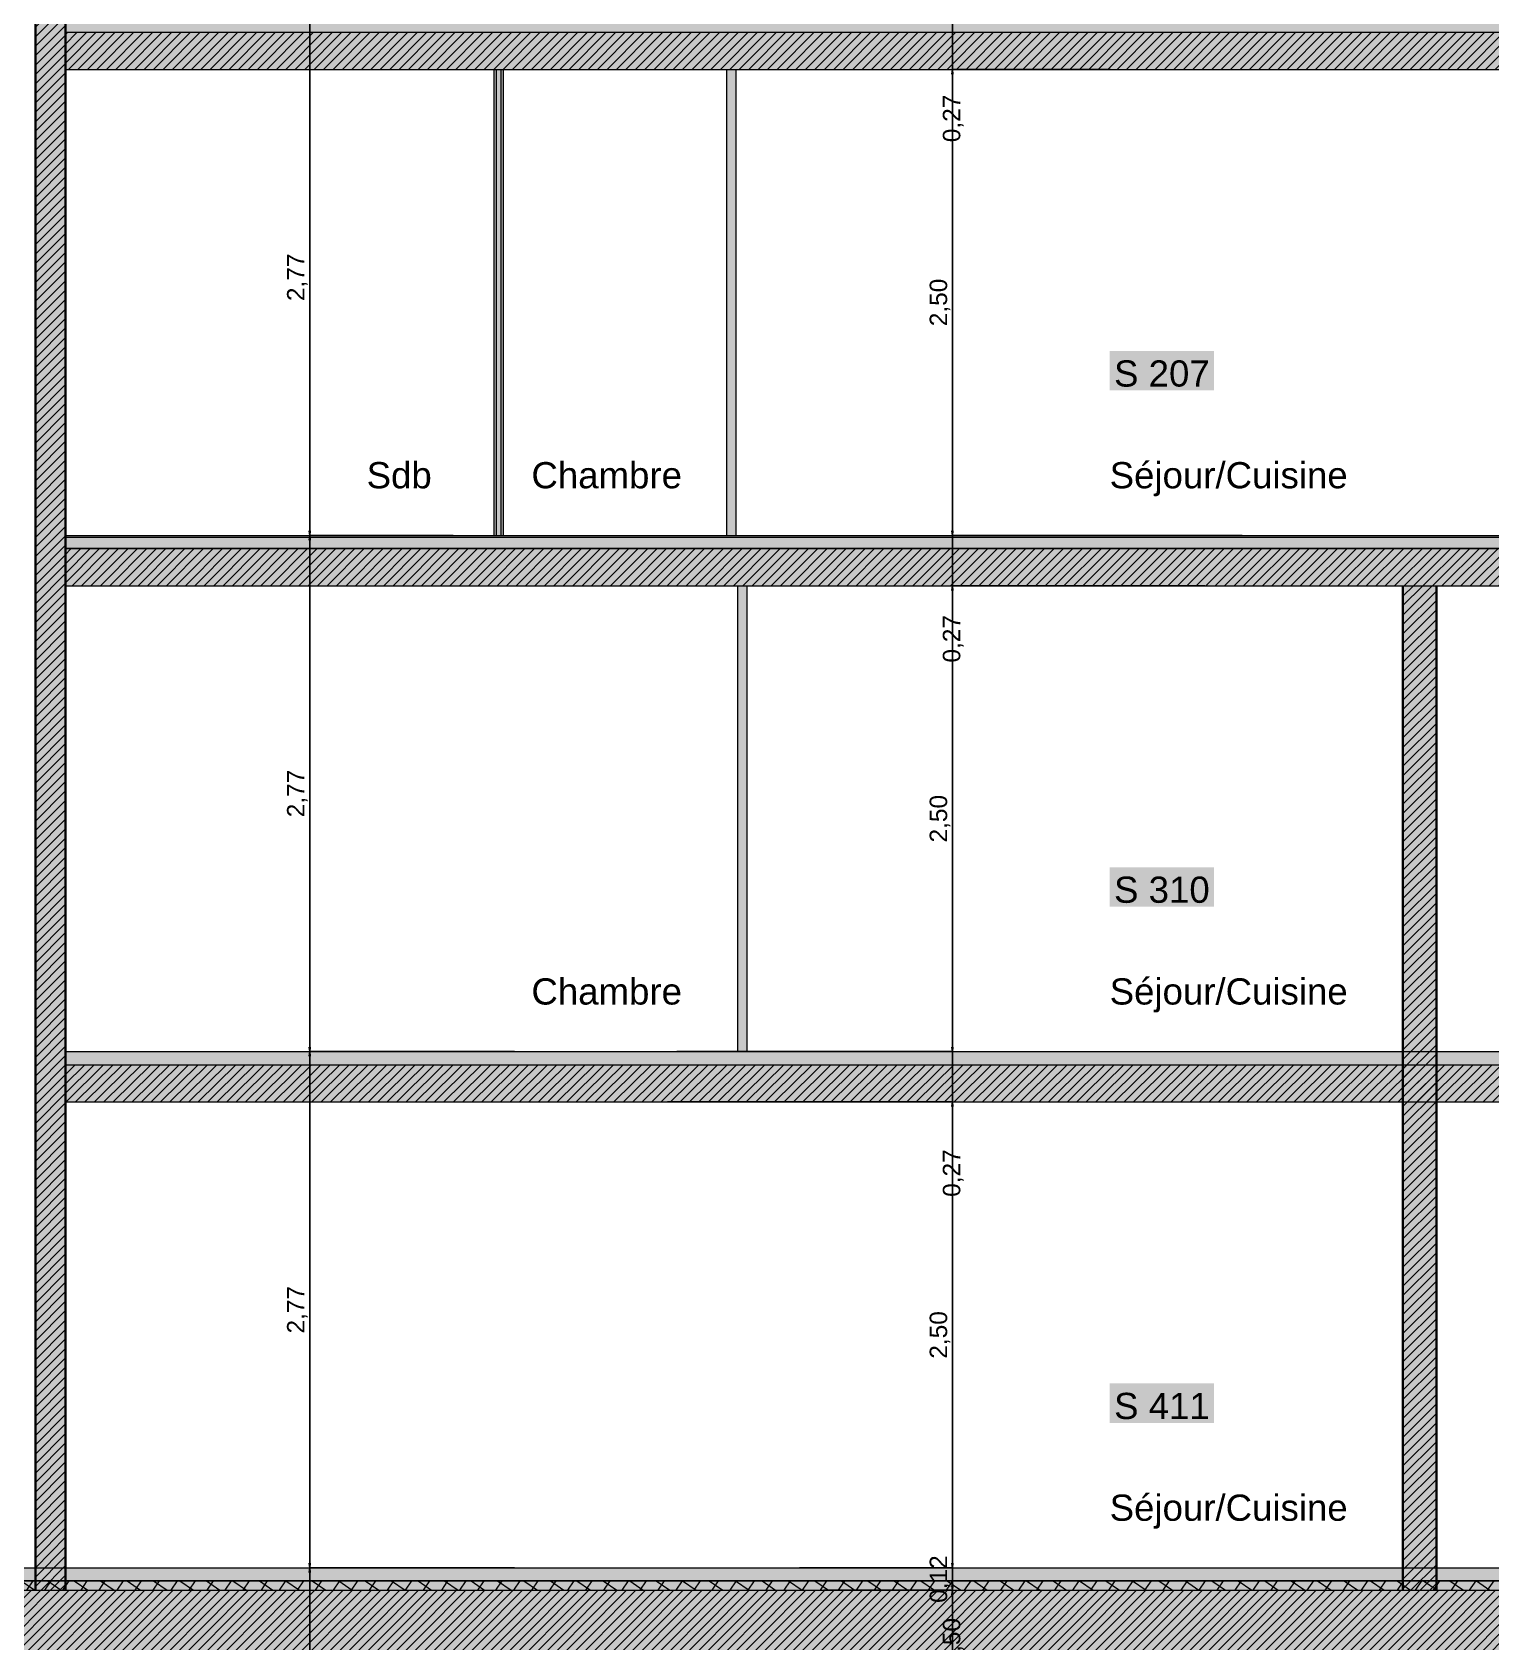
# Model space of a CAD drawing. Header units: metres. Extents: x 1838950 to 1842843, y 5171318 to 5174224.
# Drawn here: x 1841002.43 to 1841010.26, y 5171429.04 to 5171437.67 of the extents above; entities that cross this region are included whole.
import ezdxf

# ---------------------------------------------------------------- set-up
doc = ezdxf.new("R2010")
doc.units = ezdxf.units.M
doc.header["$LTSCALE"] = 0.0254
doc.header["$PDMODE"] = 1
doc.header["$PDSIZE"] = -2
doc.linetypes.add('VW-01', pattern=[0.41656, 0.20828, -0.20828])
doc.layers.get('0').update_dxf_attribs({"lineweight": 18})
doc.layers.get('DEFPOINTS').update_dxf_attribs({"lineweight": 18})
for name, color, linetype, lineweight in [('B GÈnÈral_Hatch', 7, 'Continuous', 5), ('B Général', 7, 'Continuous', 5), ('C ANNOTATIONS-cotation', 7, 'Continuous', 5), ('C ANNOTATIONS-texte', 7, 'Continuous', 5), ('F REMPLISSAGE-vert clair', 7, 'Continuous', 13), ('F REMPLISSAGE-vert clair_Hatch', 7, 'Continuous', 5), ('F REMPLISSAGE-vert foncÈ_Hatch', 7, 'Continuous', 5), ('F REMPLISSAGE-vert foncé', 7, 'Continuous', 13)]:
    doc.layers.add(name, color=color, linetype=linetype, lineweight=lineweight)
doc.styles.add('Arial', font='arial.ttf')
doc.dimstyles.new('100é', dxfattribs={"dimtxt": 302.065972, "dimasz": 0.000124023, "dimexe": 0, "dimexo": 2.5e-06, "dimgap": 1e-07, "dimtad": 1, "dimzin": 3, "dimtxsty": 'Arial', "dimblk": 'VW_FILLEDARROW-2', "dimblk1": 'VW_FILLEDARROW-2', "dimblk2": 'VW_FILLEDARROW-2', "dimcen": 0, "dimdle": 1e-06, "dimazin": 0, "dimtfac": 1, "dimtix": 1, "dimtmove": 0, "dimatfit": 0, "dimldrblk": 'VW_FILLEDARROW-2', "dimfxl": 1, "dimfrac": 2, "dimtolj": 1, "dimtzin": 3, "dimarcsym": 0})
pattern_1 = [(45, (0, 0), (0.02425347222222, -0.02645833333333), [])]

# ---------------------------------------------------------------- blocks, each defined once
blk = doc.blocks.new('Groupe-251-1-5')
at = {"layer": 'B GÈnÈral_Hatch', "linetype": 'Continuous', "lineweight": 0, "true_color": 0xffffff}
blk.add_hatch(color=7, dxfattribs=at).paths.add_polyline_path([(108.2478, -57.1037), (98.288, -57.1037), (98.288, -57.0437), (108.2478, -57.0437), (108.2478, -57.1037)])
at = {"layer": 'B GÈnÈral_Hatch', "linetype": 'Continuous', "lineweight": 5}
h = blk.add_hatch(dxfattribs=at)
h.set_pattern_fill('VEGETAL2', style=0, pattern_type=2)
h.set_pattern_definition([(45, (0.00766, 0.00643), (0.07071068, -0.07071068), [0.00525, -0.09975]), (75.38514, (0.01784, -0.02455), (0.07128353, -0.010204975), [0.003653325, -0.053881933]), (24.6528, (0.070466, -0.016268), (0.040196298, -0.01699407), [0.003428667, -0.059440734]), (45, (-0.02149, -0.04217), (0.127, -0.127), [0.00179605, -0.17780907]), (45, (0.0076, -0.07226), (0.127, -0.127), [0.00179605, -0.17780907]), (45, (0.05115, -0.0494), (0.127, -0.127), [0.00179605, -0.17780907]), (-8.57428, (0.0134, 0.09535), (-0.0267776, -0.17759775), [0.0048976, -0.17470753]), (7.2444, (0.09173, -0.0016), (0.02264854, -0.1781714), [0.00771908, -0.17188605]), (-123.5383, (0.00726, 0.04583), (-0.14970388, 0.09923079), [0.00550539, -0.06081185]), (29.27306, (-0.05624, -0.04086), (0.08782194, -0.15666942), [0.00652085, -0.17308427]), (46.5082, (-0.01237, 0.03353), (0.13029866, -0.12361334), [0.01836432, -0.1612408]), (31.33011, (0.02879, -0.10745), (0.09338894, -0.15341612), [0.00912013, -0.170485]), (40, (0, 0), (0.11544795, -0.1375855), [0.01, -0.16960512]), (-70.54, (-0.03214, -0.09335), (-0.16934505, -0.05983523), [0.00829146, -0.1733458]), (42.46616, (0.03123, -0.01714), (0.06751546, -0.07376763), [0.00461937, -0.087768035]), (45, (0.0548, -0.04071), (0.07071068, -0.07071068), [0.005, -0.095]), (49.38992, (0.10194, -0.08785), (0.07591568, -0.065090774), [0.0001, -0.17753174])])
h.paths.add_polyline_path([(108.2478, -57.1037), (98.288, -57.1037), (98.288, -57.0437), (108.2478, -57.0437)])
at = {"layer": 'B Général', "color": 7, "linetype": 'Continuous', "lineweight": 9}
for p, q in [((98.288, -57.0337), (108.2478, -57.0337)), ((108.2478, -57.1037), (98.288, -57.1037))]:
    blk.add_line(p, q, dxfattribs=at)
at = {"layer": 'B Général', "color": 7, "linetype": 'Continuous', "lineweight": 9, "flags": 128}
blk.add_lwpolyline([(98.288, -57.0437), (108.2478, -57.0437), (108.2478, -57.1037)], dxfattribs=at)
blk = doc.blocks.new('VW_FILLEDARROW-2')
at = {"linetype": 'Continuous', "lineweight": 0, "transparency": 16777216}
blk.add_hatch(color=0, dxfattribs=at).paths.add_polyline_path([(-1, 0.12), (0, 0), (-1, -0.12)])
at = {"color": 0, "lineweight": 20, "transparency": 16777216, "flags": 128}
blk.add_lwpolyline([(-1, 0.12), (0, 0), (-1, -0.12)], close=True, dxfattribs=at)
blk = doc.blocks.new('*D1669')
at = {"layer": 'C ANNOTATIONS-cotation', "color": 0, "linetype": 'Continuous', "lineweight": -2, "transparency": 16777216}
for p, q in [((1841004.7421, 5171437.742), (1841003.9209, 5171437.742)), ((1841003.9209, 5171437.7171), (1841003.9209, 5171434.9968)), ((1841004.6909, 5171434.972), (1841003.9209, 5171434.972))]:
    blk.add_line(p, q, dxfattribs=at)
at = {"layer": 'DEFPOINTS', "color": 0, "linetype": 'Continuous', "transparency": 16777216}
for p in [(1841004.7421, 5171437.742), (1841003.9209, 5171434.972), (1841004.6909, 5171434.972)]:
    blk.add_point(p, dxfattribs=at)
at = {"layer": 'C ANNOTATIONS-cotation', "color": 0, "linetype": 'Continuous', "lineweight": -2, "transparency": 16777216, "xscale": 0.0248046875, "yscale": 0.0248046875, "zscale": 0.0248046875}
for p, rotation in [((1841003.9209, 5171437.742), 90), ((1841003.9209, 5171434.972), 270)]:
    blk.add_blockref('VW_FILLEDARROW-2', p, dxfattribs=dict(at, rotation=rotation))
at = {"layer": 'C ANNOTATIONS-cotation', "color": 0, "linetype": 'Continuous', "lineweight": 5, "transparency": 16777216, "insert": (1841003.8545, 5171436.357), "char_height": 0.09378, "attachment_point": 5, "rotation": 90, "style": 'Arial'}
blk.add_mtext('\\A1;2,77', dxfattribs=at)
blk = doc.blocks.new('*D1670')
at = {"layer": 'C ANNOTATIONS-cotation', "color": 0, "linetype": 'Continuous', "lineweight": -2, "transparency": 16777216}
for p, q in [((1841004.6909, 5171434.972), (1841003.9209, 5171434.972)), ((1841003.9209, 5171434.9471), (1841003.9209, 5171432.2268)), ((1841005.0209, 5171432.202), (1841003.9209, 5171432.202))]:
    blk.add_line(p, q, dxfattribs=at)
at = {"layer": 'DEFPOINTS', "color": 0, "linetype": 'Continuous', "transparency": 16777216}
for p in [(1841004.6909, 5171434.972), (1841003.9209, 5171432.202), (1841005.0209, 5171432.202)]:
    blk.add_point(p, dxfattribs=at)
at = {"layer": 'C ANNOTATIONS-cotation', "color": 0, "linetype": 'Continuous', "lineweight": -2, "transparency": 16777216, "xscale": 0.0248046875, "yscale": 0.0248046875, "zscale": 0.0248046875}
for p, rotation in [((1841003.9209, 5171434.972), 90), ((1841003.9209, 5171432.202), 270)]:
    blk.add_blockref('VW_FILLEDARROW-2', p, dxfattribs=dict(at, rotation=rotation))
at = {"layer": 'C ANNOTATIONS-cotation', "color": 0, "linetype": 'Continuous', "lineweight": 5, "transparency": 16777216, "insert": (1841003.8545, 5171433.587), "char_height": 0.09378, "attachment_point": 5, "rotation": 90, "style": 'Arial'}
blk.add_mtext('\\A1;2,77', dxfattribs=at)
blk = doc.blocks.new('*D1671')
at = {"layer": 'C ANNOTATIONS-cotation', "color": 0, "linetype": 'Continuous', "lineweight": -2, "transparency": 16777216}
for p, q in [((1841005.0209, 5171432.202), (1841003.9209, 5171432.202)), ((1841003.9209, 5171432.1771), (1841003.9209, 5171429.4568)), ((1841005.0209, 5171429.432), (1841003.9209, 5171429.432))]:
    blk.add_line(p, q, dxfattribs=at)
at = {"layer": 'DEFPOINTS', "color": 0, "linetype": 'Continuous', "transparency": 16777216}
for p in [(1841005.0209, 5171432.202), (1841003.9209, 5171429.432), (1841005.0209, 5171429.432)]:
    blk.add_point(p, dxfattribs=at)
at = {"layer": 'C ANNOTATIONS-cotation', "color": 0, "linetype": 'Continuous', "lineweight": -2, "transparency": 16777216, "xscale": 0.0248046875, "yscale": 0.0248046875, "zscale": 0.0248046875}
for p, rotation in [((1841003.9209, 5171432.202), 90), ((1841003.9209, 5171429.432), 270)]:
    blk.add_blockref('VW_FILLEDARROW-2', p, dxfattribs=dict(at, rotation=rotation))
at = {"layer": 'C ANNOTATIONS-cotation', "color": 0, "linetype": 'Continuous', "lineweight": 5, "transparency": 16777216, "insert": (1841003.8545, 5171430.817), "char_height": 0.09378, "attachment_point": 5, "rotation": 90, "style": 'Arial'}
blk.add_mtext('\\A1;2,77', dxfattribs=at)
blk = doc.blocks.new('*D1672')
at = {"layer": 'C ANNOTATIONS-cotation', "color": 0, "linetype": 'Continuous', "lineweight": -2, "transparency": 16777216}
for p, q in [((1841005.0209, 5171429.432), (1841003.9209, 5171429.432)), ((1841003.9209, 5171429.4071), (1841003.9209, 5171426.1568)), ((1841004.5557, 5171426.132), (1841003.9209, 5171426.132))]:
    blk.add_line(p, q, dxfattribs=at)
at = {"layer": 'DEFPOINTS', "color": 0, "linetype": 'Continuous', "transparency": 16777216}
for p in [(1841005.0209, 5171429.432), (1841003.9209, 5171426.132), (1841004.5557, 5171426.132)]:
    blk.add_point(p, dxfattribs=at)
at = {"layer": 'C ANNOTATIONS-cotation', "color": 0, "linetype": 'Continuous', "lineweight": -2, "transparency": 16777216, "xscale": 0.0248046875, "yscale": 0.0248046875, "zscale": 0.0248046875}
for p, rotation in [((1841003.9209, 5171429.432), 90), ((1841003.9209, 5171426.132), 270)]:
    blk.add_blockref('VW_FILLEDARROW-2', p, dxfattribs=dict(at, rotation=rotation))
at = {"layer": 'C ANNOTATIONS-cotation', "color": 0, "linetype": 'Continuous', "lineweight": 5, "transparency": 16777216, "insert": (1841003.8545, 5171427.782), "char_height": 0.09378, "attachment_point": 5, "rotation": 90, "style": 'Arial'}
blk.add_mtext('\\A1;3,30', dxfattribs=at)
blk = doc.blocks.new('*D1690')
at = {"layer": 'C ANNOTATIONS-cotation', "color": 0, "linetype": 'Continuous', "lineweight": -2, "transparency": 16777216}
for p, q in [((1841007.3707, 5171437.7668), (1841007.3707, 5171437.7916)), ((1841007.9258, 5171437.742), (1841007.3707, 5171437.742)), ((1841007.3707, 5171437.742), (1841007.3707, 5171437.472)), ((1841008.2188, 5171437.472), (1841007.3707, 5171437.472)), ((1841007.3707, 5171437.4471), (1841007.3707, 5171437.4223))]:
    blk.add_line(p, q, dxfattribs=at)
at = {"layer": 'DEFPOINTS', "color": 0, "linetype": 'Continuous', "transparency": 16777216}
for p in [(1841007.9258, 5171437.742), (1841007.3707, 5171437.472), (1841008.2188, 5171437.472)]:
    blk.add_point(p, dxfattribs=at)
at = {"layer": 'C ANNOTATIONS-cotation', "color": 0, "linetype": 'Continuous', "lineweight": -2, "transparency": 16777216, "xscale": 0.0248046875, "yscale": 0.0248046875, "zscale": 0.0248046875}
for p, rotation in [((1841007.3707, 5171437.742), 270), ((1841007.3707, 5171437.472), 90)]:
    blk.add_blockref('VW_FILLEDARROW-2', p, dxfattribs=dict(at, rotation=rotation))
at = {"layer": 'C ANNOTATIONS-cotation', "color": 0, "linetype": 'Continuous', "lineweight": 5, "transparency": 16777216, "insert": (1841007.3751, 5171437.2095), "char_height": 0.09378, "attachment_point": 5, "rotation": 90, "style": 'Arial'}
blk.add_mtext('\\A1;0,27', dxfattribs=at)
blk = doc.blocks.new('*D1691')
at = {"layer": 'C ANNOTATIONS-cotation', "color": 0, "linetype": 'Continuous', "lineweight": -2, "transparency": 16777216}
for p, q in [((1841008.2188, 5171437.472), (1841007.3707, 5171437.472)), ((1841007.3707, 5171437.4471), (1841007.3707, 5171434.9968)), ((1841008.9264, 5171434.972), (1841007.3707, 5171434.972))]:
    blk.add_line(p, q, dxfattribs=at)
at = {"layer": 'DEFPOINTS', "color": 0, "linetype": 'Continuous', "transparency": 16777216}
for p in [(1841008.2188, 5171437.472), (1841007.3707, 5171434.972), (1841008.9264, 5171434.972)]:
    blk.add_point(p, dxfattribs=at)
at = {"layer": 'C ANNOTATIONS-cotation', "color": 0, "linetype": 'Continuous', "lineweight": -2, "transparency": 16777216, "xscale": 0.0248046875, "yscale": 0.0248046875, "zscale": 0.0248046875}
for p, rotation in [((1841007.3707, 5171437.472), 90), ((1841007.3707, 5171434.972), 270)]:
    blk.add_blockref('VW_FILLEDARROW-2', p, dxfattribs=dict(at, rotation=rotation))
at = {"layer": 'C ANNOTATIONS-cotation', "color": 0, "linetype": 'Continuous', "lineweight": 5, "transparency": 16777216, "insert": (1841007.3044, 5171436.222), "char_height": 0.09378, "attachment_point": 5, "rotation": 90, "style": 'Arial'}
blk.add_mtext('\\A1;2,50', dxfattribs=at)
blk = doc.blocks.new('*D1692')
at = {"layer": 'C ANNOTATIONS-cotation', "color": 0, "linetype": 'Continuous', "lineweight": -2, "transparency": 16777216}
for p, q in [((1841007.3707, 5171434.9968), (1841007.3707, 5171435.0216)), ((1841008.9264, 5171434.972), (1841007.3707, 5171434.972)), ((1841007.3707, 5171434.972), (1841007.3707, 5171434.702)), ((1841008.7264, 5171434.702), (1841007.3707, 5171434.702)), ((1841007.3707, 5171434.6771), (1841007.3707, 5171434.6523))]:
    blk.add_line(p, q, dxfattribs=at)
at = {"layer": 'DEFPOINTS', "color": 0, "linetype": 'Continuous', "transparency": 16777216}
for p in [(1841008.9264, 5171434.972), (1841007.3707, 5171434.702), (1841008.7264, 5171434.702)]:
    blk.add_point(p, dxfattribs=at)
at = {"layer": 'C ANNOTATIONS-cotation', "color": 0, "linetype": 'Continuous', "lineweight": -2, "transparency": 16777216, "xscale": 0.0248046875, "yscale": 0.0248046875, "zscale": 0.0248046875}
for p, rotation in [((1841007.3707, 5171434.972), 270), ((1841007.3707, 5171434.702), 90)]:
    blk.add_blockref('VW_FILLEDARROW-2', p, dxfattribs=dict(at, rotation=rotation))
at = {"layer": 'C ANNOTATIONS-cotation', "color": 0, "linetype": 'Continuous', "lineweight": 5, "transparency": 16777216, "insert": (1841007.3751, 5171434.4173), "char_height": 0.09378, "attachment_point": 5, "rotation": 90, "style": 'Arial'}
blk.add_mtext('\\A1;0,27', dxfattribs=at)
blk = doc.blocks.new('*D1693')
at = {"layer": 'C ANNOTATIONS-cotation', "color": 0, "linetype": 'Continuous', "lineweight": -2, "transparency": 16777216}
for p, q in [((1841008.7264, 5171434.702), (1841007.3707, 5171434.702)), ((1841007.3707, 5171434.6771), (1841007.3707, 5171432.2268)), ((1841005.8921, 5171432.202), (1841007.3707, 5171432.202))]:
    blk.add_line(p, q, dxfattribs=at)
at = {"layer": 'DEFPOINTS', "color": 0, "linetype": 'Continuous', "transparency": 16777216}
for p in [(1841008.7264, 5171434.702), (1841005.8921, 5171432.202), (1841007.3707, 5171432.202)]:
    blk.add_point(p, dxfattribs=at)
at = {"layer": 'C ANNOTATIONS-cotation', "color": 0, "linetype": 'Continuous', "lineweight": -2, "transparency": 16777216, "xscale": 0.0248046875, "yscale": 0.0248046875, "zscale": 0.0248046875}
for p, rotation in [((1841007.3707, 5171434.702), 90), ((1841007.3707, 5171432.202), 270)]:
    blk.add_blockref('VW_FILLEDARROW-2', p, dxfattribs=dict(at, rotation=rotation))
at = {"layer": 'C ANNOTATIONS-cotation', "color": 0, "linetype": 'Continuous', "lineweight": 5, "transparency": 16777216, "insert": (1841007.3044, 5171433.452), "char_height": 0.09378, "attachment_point": 5, "rotation": 90, "style": 'Arial'}
blk.add_mtext('\\A1;2,50', dxfattribs=at)
blk = doc.blocks.new('*D1694')
at = {"layer": 'C ANNOTATIONS-cotation', "color": 0, "linetype": 'Continuous', "lineweight": -2, "transparency": 16777216}
for p, q in [((1841007.3707, 5171432.2268), (1841007.3707, 5171432.2516)), ((1841005.8921, 5171432.202), (1841007.3707, 5171432.202)), ((1841007.3707, 5171432.202), (1841007.3707, 5171431.932)), ((1841005.8409, 5171431.932), (1841007.3707, 5171431.932)), ((1841007.3707, 5171431.9071), (1841007.3707, 5171431.8823))]:
    blk.add_line(p, q, dxfattribs=at)
at = {"layer": 'DEFPOINTS', "color": 0, "linetype": 'Continuous', "transparency": 16777216}
for p in [(1841005.8921, 5171432.202), (1841005.8409, 5171431.932), (1841007.3707, 5171431.932)]:
    blk.add_point(p, dxfattribs=at)
at = {"layer": 'C ANNOTATIONS-cotation', "color": 0, "linetype": 'Continuous', "lineweight": -2, "transparency": 16777216, "xscale": 0.0248046875, "yscale": 0.0248046875, "zscale": 0.0248046875}
for p, rotation in [((1841007.3707, 5171432.202), 270), ((1841007.3707, 5171431.932), 90)]:
    blk.add_blockref('VW_FILLEDARROW-2', p, dxfattribs=dict(at, rotation=rotation))
at = {"layer": 'C ANNOTATIONS-cotation', "color": 0, "linetype": 'Continuous', "lineweight": 5, "transparency": 16777216, "insert": (1841007.3751, 5171431.5504), "char_height": 0.09378, "attachment_point": 5, "rotation": 90, "style": 'Arial'}
blk.add_mtext('\\A1;0,27', dxfattribs=at)
blk = doc.blocks.new('*D1695')
at = {"layer": 'C ANNOTATIONS-cotation', "color": 0, "linetype": 'Continuous', "lineweight": -2, "transparency": 16777216}
for p, q in [((1841005.8409, 5171431.932), (1841007.3707, 5171431.932)), ((1841007.3707, 5171431.9071), (1841007.3707, 5171429.4566)), ((1841006.5509, 5171429.4318), (1841007.3707, 5171429.4318))]:
    blk.add_line(p, q, dxfattribs=at)
at = {"layer": 'DEFPOINTS', "color": 0, "linetype": 'Continuous', "transparency": 16777216}
for p in [(1841005.8409, 5171431.932), (1841006.5509, 5171429.4318), (1841007.3707, 5171429.4318)]:
    blk.add_point(p, dxfattribs=at)
at = {"layer": 'C ANNOTATIONS-cotation', "color": 0, "linetype": 'Continuous', "lineweight": -2, "transparency": 16777216, "xscale": 0.0248046875, "yscale": 0.0248046875, "zscale": 0.0248046875}
for p, rotation in [((1841007.3707, 5171431.932), 90), ((1841007.3707, 5171429.4318), 270)]:
    blk.add_blockref('VW_FILLEDARROW-2', p, dxfattribs=dict(at, rotation=rotation))
at = {"layer": 'C ANNOTATIONS-cotation', "color": 0, "linetype": 'Continuous', "lineweight": 5, "transparency": 16777216, "insert": (1841007.3044, 5171430.6819), "char_height": 0.09378, "attachment_point": 5, "rotation": 90, "style": 'Arial'}
blk.add_mtext('\\A1;2,50', dxfattribs=at)
blk = doc.blocks.new('*D1696')
at = {"layer": 'C ANNOTATIONS-cotation', "color": 0, "linetype": 'Continuous', "lineweight": -2, "transparency": 16777216}
for p, q in [((1841006.5509, 5171429.4318), (1841007.3707, 5171429.4318)), ((1841007.3707, 5171429.4566), (1841007.3707, 5171429.4814)), ((1841007.3707, 5171429.4318), (1841007.3707, 5171429.3119)), ((1841006.6809, 5171429.3119), (1841007.3707, 5171429.3119)), ((1841007.3707, 5171429.2871), (1841007.3707, 5171429.2622))]:
    blk.add_line(p, q, dxfattribs=at)
at = {"layer": 'DEFPOINTS', "color": 0, "linetype": 'Continuous', "transparency": 16777216}
for p in [(1841006.5509, 5171429.4318), (1841006.6809, 5171429.3119), (1841007.3707, 5171429.3119)]:
    blk.add_point(p, dxfattribs=at)
at = {"layer": 'C ANNOTATIONS-cotation', "color": 0, "linetype": 'Continuous', "lineweight": -2, "transparency": 16777216, "xscale": 0.0248046875, "yscale": 0.0248046875, "zscale": 0.0248046875}
for p, rotation in [((1841007.3707, 5171429.4318), 270), ((1841007.3707, 5171429.3119), 90)]:
    blk.add_blockref('VW_FILLEDARROW-2', p, dxfattribs=dict(at, rotation=rotation))
at = {"layer": 'C ANNOTATIONS-cotation', "color": 0, "linetype": 'Continuous', "lineweight": 5, "transparency": 16777216, "insert": (1841007.3044, 5171429.3718), "char_height": 0.09378, "attachment_point": 5, "rotation": 90, "style": 'Arial'}
blk.add_mtext('\\A1;0,12', dxfattribs=at)
blk = doc.blocks.new('*D1697')
at = {"layer": 'C ANNOTATIONS-cotation', "color": 0, "linetype": 'Continuous', "lineweight": -2, "transparency": 16777216}
for p, q in [((1841007.3707, 5171429.3367), (1841007.3707, 5171429.3615)), ((1841006.6809, 5171429.3119), (1841007.3707, 5171429.3119)), ((1841007.3707, 5171429.3119), (1841007.3707, 5171428.812)), ((1841006.685, 5171428.812), (1841007.3707, 5171428.812)), ((1841007.3707, 5171428.7871), (1841007.3707, 5171428.7623))]:
    blk.add_line(p, q, dxfattribs=at)
at = {"layer": 'DEFPOINTS', "color": 0, "linetype": 'Continuous', "transparency": 16777216}
for p in [(1841006.6809, 5171429.3119), (1841006.685, 5171428.812), (1841007.3707, 5171428.812)]:
    blk.add_point(p, dxfattribs=at)
at = {"layer": 'C ANNOTATIONS-cotation', "color": 0, "linetype": 'Continuous', "lineweight": -2, "transparency": 16777216, "xscale": 0.0248046875, "yscale": 0.0248046875, "zscale": 0.0248046875}
for p, rotation in [((1841007.3707, 5171429.3119), 270), ((1841007.3707, 5171428.812), 90)]:
    blk.add_blockref('VW_FILLEDARROW-2', p, dxfattribs=dict(at, rotation=rotation))
at = {"layer": 'C ANNOTATIONS-cotation', "color": 0, "linetype": 'Continuous', "lineweight": 5, "transparency": 16777216, "insert": (1841007.3751, 5171429.0356), "char_height": 0.09378, "attachment_point": 5, "rotation": 90, "style": 'Arial'}
blk.add_mtext('\\A1;0,50', dxfattribs=at)

msp = doc.modelspace()

# ---------------------------------------------------------------- hatches: boundary and pattern name
at = {"layer": 'B GÈnÈral_Hatch', "linetype": 'Continuous', "lineweight": 0, "true_color": 0xffffff}
for points in [[(1841002.4489, 5171441.0726), (1841002.6089, 5171441.0726), (1841002.6089, 5171429.3118), (1841002.4489, 5171429.3118), (1841002.4489, 5171441.0726)], [(1841002.6089, 5171441.0726), (1841002.4489, 5171441.0726), (1841002.4489, 5171429.3118), (1841002.6089, 5171429.3118), (1841002.6089, 5171441.0726)], [(1841012.5748, 5171437.672), (1841012.5748, 5171437.742), (1841002.6057, 5171437.742), (1841002.6057, 5171437.472), (1841012.6748, 5171437.472), (1841012.6748, 5171437.672), (1841012.5748, 5171437.672)], [(1841012.6748, 5171437.472), (1841012.6748, 5171437.672), (1841002.6057, 5171437.672), (1841002.6057, 5171437.472), (1841012.6748, 5171437.472)], [(1841006.1589, 5171437.472), (1841006.2089, 5171437.472), (1841006.2089, 5171434.972), (1841006.1589, 5171434.972), (1841006.1589, 5171437.472)], [(1841006.2089, 5171437.472), (1841006.1589, 5171437.472), (1841006.1589, 5171434.972), (1841006.2089, 5171434.972), (1841006.2089, 5171437.472)], [(1841008.2151, 5171435.7498), (1841008.7759, 5171435.7498), (1841008.7759, 5171435.9615), (1841008.2151, 5171435.9615), (1841008.2151, 5171435.7498)], [(1841012.5748, 5171434.902), (1841012.5748, 5171434.972), (1841002.6057, 5171434.972), (1841002.6057, 5171434.702), (1841012.8348, 5171434.702), (1841012.6748, 5171434.902), (1841012.5748, 5171434.902)], [(1841012.8348, 5171434.702), (1841012.6748, 5171434.902), (1841002.6057, 5171434.902), (1841002.6057, 5171434.702), (1841012.8348, 5171434.702)], [(1841006.2171, 5171434.702), (1841006.2671, 5171434.702), (1841006.2671, 5171432.202), (1841006.2171, 5171432.202), (1841006.2171, 5171434.702)], [(1841006.2671, 5171434.702), (1841006.2171, 5171434.702), (1841006.2171, 5171432.202), (1841006.2671, 5171432.202), (1841006.2671, 5171434.702)], [(1841009.7896, 5171434.702), (1841009.9696, 5171434.702), (1841009.9696, 5171429.3118), (1841009.7896, 5171429.3118), (1841009.7896, 5171434.702)], [(1841009.9696, 5171434.702), (1841009.7896, 5171434.702), (1841009.7896, 5171429.3118), (1841009.9696, 5171429.3118), (1841009.9696, 5171434.702)], [(1841008.2151, 5171432.9798), (1841008.776, 5171432.9798), (1841008.776, 5171433.1915), (1841008.2151, 5171433.1915), (1841008.2151, 5171432.9798)], [(1841017.1513, 5171431.932), (1841017.3313, 5171432.132), (1841017.1513, 5171432.132), (1841017.1513, 5171432.202), (1841002.6057, 5171432.202), (1841002.6057, 5171431.932), (1841017.1513, 5171431.932)], [(1841017.1513, 5171431.932), (1841017.3313, 5171432.132), (1841002.6057, 5171432.132), (1841002.6057, 5171431.932), (1841017.1513, 5171431.932)], [(1841008.2151, 5171430.2097), (1841008.7761, 5171430.2097), (1841008.7761, 5171430.4214), (1841008.2151, 5171430.4214), (1841008.2151, 5171430.2097)], [(1840998.6754, 5171429.3618), (1840998.6754, 5171429.4318), (1841018.7342, 5171429.4318), (1841018.7342, 5171429.3618), (1840998.6754, 5171429.3618)], [(1840998.6754, 5171429.4318), (1840998.6754, 5171429.3618), (1841018.7342, 5171429.3618), (1841018.7342, 5171429.4318), (1840998.6754, 5171429.4318)], [(1841018.6353, 5171429.3119), (1841018.6353, 5171429.3619), (1840998.6754, 5171429.3619), (1840998.6754, 5171429.3119), (1841018.6353, 5171429.3119)], [(1840995.3457, 5171428.6118), (1840994.7457, 5171428.612), (1840994.7457, 5171429.312), (1841018.6454, 5171429.312), (1841018.6454, 5171428.812), (1841017.4553, 5171428.812), (1841017.4553, 5171428.562), (1841016.9553, 5171428.562), (1841016.9553, 5171428.812), (1840995.3457, 5171428.8118), (1840995.3457, 5171428.6118)]]:
    msp.add_hatch(color=7, dxfattribs=at).paths.add_polyline_path(points)
at = {"layer": 'B GÈnÈral_Hatch', "linetype": 'Continuous', "lineweight": 5}
h = msp.add_hatch(dxfattribs=at)
h.set_pattern_fill('50_BETON', style=0, pattern_type=2)
h.set_pattern_definition(pattern_1)
h.paths.add_polyline_path([(1841002.6089, 5171441.0726), (1841002.4489, 5171441.0726), (1841002.4489, 5171429.3118), (1841002.6089, 5171429.3118)])
h = msp.add_hatch(dxfattribs=at)
h.set_pattern_fill('50_BETON', style=0, pattern_type=2)
h.set_pattern_definition(pattern_1)
h.paths.add_polyline_path([(1841012.6748, 5171437.472), (1841012.6748, 5171437.672), (1841002.6057, 5171437.672), (1841002.6057, 5171437.472)])
h = msp.add_hatch(dxfattribs=at)
h.set_pattern_fill('50_BETON', style=0, pattern_type=2)
h.set_pattern_definition(pattern_1)
h.paths.add_polyline_path([(1841012.8348, 5171434.702), (1841012.6748, 5171434.902), (1841002.6057, 5171434.902), (1841002.6057, 5171434.702)])
h = msp.add_hatch(dxfattribs=at)
h.set_pattern_fill('50_BETON', style=0, pattern_type=2)
h.set_pattern_definition(pattern_1)
h.paths.add_polyline_path([(1841009.9696, 5171434.702), (1841009.7896, 5171434.702), (1841009.7896, 5171429.3118), (1841009.9696, 5171429.3118)])
h = msp.add_hatch(dxfattribs=at)
h.set_pattern_fill('50_BETON', style=0, pattern_type=2)
h.set_pattern_definition(pattern_1)
h.paths.add_polyline_path([(1841017.1513, 5171431.932), (1841017.3313, 5171432.132), (1841002.6057, 5171432.132), (1841002.6057, 5171431.932)])
at = {"layer": 'B Général', "linetype": 'Continuous', "lineweight": 5, "true_color": 0x808080}
h = msp.add_hatch(dxfattribs=at)
h.set_pattern_fill('02_ISOLANT', color=8, style=0, pattern_type=2)
h.set_pattern_definition([(145.7235947439, (388.169114, 220.86958), (-0.0450548647166, -0.0661064230266), []), (-124.2764052561, (388.169114, 220.86958), (-0.0661064230266, 0.0450548647166), [])])
h.paths.add_polyline_path([(1841018.6353, 5171429.3119), (1841018.6353, 5171429.3619), (1840998.6754, 5171429.3619), (1840998.6754, 5171429.3119)])
at = {"layer": 'B Général', "linetype": 'Continuous', "lineweight": 5}
h = msp.add_hatch(dxfattribs=at)
h.set_pattern_fill('50_BETON', style=0, pattern_type=2)
h.set_pattern_definition(pattern_1)
h.paths.add_polyline_path([(1840995.3457, 5171428.6118), (1840994.7457, 5171428.612), (1840994.7457, 5171429.312), (1841018.6454, 5171429.312), (1841018.6454, 5171428.812), (1841017.4553, 5171428.812), (1841017.4553, 5171428.562), (1841016.9553, 5171428.562), (1841016.9553, 5171428.812), (1840995.3457, 5171428.8118)])

# ---------------------------------------------------------------- linework, layer by layer
at = {"layer": 'B GÈnÈral_Hatch', "color": 9, "linetype": 'Continuous', "true_color": 0xc0dcc0}
msp.add_solid([(1841004.9089, 5171437.472), (1841004.9589, 5171437.472), (1841004.9089, 5171434.972), (1841004.9589, 5171434.972)], dxfattribs=at)
at = {"layer": 'B Général', "color": 7, "linetype": 'Continuous', "lineweight": 35}
for p, q in [((1841002.4489, 5171441.0726), (1841002.4489, 5171429.3118)), ((1841002.6089, 5171441.0726), (1841002.6089, 5171429.3118)), ((1841009.7896, 5171434.702), (1841009.7896, 5171429.3118)), ((1841009.9696, 5171434.702), (1841009.9696, 5171429.3118))]:
    msp.add_line(p, q, dxfattribs=at)
at = {"layer": 'B Général', "color": 7, "linetype": 'Continuous', "lineweight": 5}
for p, q in [((1841002.4489, 5171441.0726), (1841002.4489, 5171429.3118)), ((1841002.6089, 5171440.242), (1841002.6089, 5171429.3118)), ((1841002.6057, 5171437.672), (1841012.5748, 5171437.672)), ((1841002.6057, 5171437.472), (1841012.5748, 5171437.472)), ((1841002.6057, 5171437.472), (1841012.5748, 5171437.472)), ((1841006.1589, 5171437.472), (1841006.1589, 5171434.972)), ((1841006.1589, 5171437.472), (1841006.2089, 5171437.472)), ((1841006.2089, 5171437.472), (1841006.2089, 5171434.972)), ((1841002.6057, 5171434.972), (1841012.5748, 5171434.972)), ((1841002.6057, 5171434.972), (1841012.5748, 5171434.972)), ((1841006.1589, 5171434.972), (1841006.2089, 5171434.972)), ((1841002.6057, 5171434.902), (1841012.5748, 5171434.902)), ((1841002.6057, 5171434.702), (1841012.8348, 5171434.702)), ((1841002.6057, 5171434.702), (1841012.8348, 5171434.702)), ((1841006.2171, 5171434.702), (1841006.2171, 5171432.202)), ((1841006.2171, 5171434.702), (1841006.2671, 5171434.702)), ((1841006.2671, 5171434.702), (1841006.2671, 5171432.202)), ((1841009.7896, 5171434.702), (1841009.7896, 5171429.3118)), ((1841009.9696, 5171434.702), (1841009.9696, 5171429.3118)), ((1841002.6057, 5171432.202), (1841017.1513, 5171432.202)), ((1841002.6057, 5171432.202), (1841017.1513, 5171432.202)), ((1841006.2171, 5171432.202), (1841006.2671, 5171432.202)), ((1841002.6057, 5171432.132), (1841017.1513, 5171432.132)), ((1841002.6057, 5171431.932), (1841017.1513, 5171431.932)), ((1841002.6057, 5171431.932), (1841017.1513, 5171431.932)), ((1840998.6754, 5171429.4318), (1841018.7342, 5171429.4318)), ((1840998.6754, 5171429.4318), (1841018.7342, 5171429.4318)), ((1840998.6754, 5171429.3618), (1841018.7342, 5171429.3618)), ((1840998.6754, 5171429.3618), (1841018.7342, 5171429.3618))]:
    msp.add_line(p, q, dxfattribs=at)
at = {"layer": 'B Général', "color": 98, "linetype": 'Continuous', "lineweight": 13, "true_color": 0x004400}
for p, q in [((1841004.9089, 5171437.472), (1841004.9089, 5171434.972)), ((1841004.9089, 5171437.472), (1841004.9589, 5171437.472)), ((1841004.9589, 5171437.472), (1841004.9589, 5171434.972)), ((1841004.9089, 5171434.972), (1841004.9589, 5171434.972))]:
    msp.add_line(p, q, dxfattribs=at)
at = {"layer": 'B Général', "color": 7, "linetype": 'Continuous', "lineweight": 13}
for p, q in [((1841006.1589, 5171437.472), (1841006.1589, 5171434.972)), ((1841006.2089, 5171437.472), (1841006.2089, 5171434.972)), ((1841006.2171, 5171434.702), (1841006.2171, 5171432.202)), ((1841006.2671, 5171434.702), (1841006.2671, 5171432.202))]:
    msp.add_line(p, q, dxfattribs=at)
at = {"layer": 'B Général', "color": 7, "linetype": 'Continuous', "lineweight": 5, "flags": 128}
for points in [[(1841018.6353, 5171429.3119), (1841018.6353, 5171429.3619), (1840998.6754, 5171429.3619), (1840998.6754, 5171429.3119)], [(1840995.3457, 5171428.6118), (1840994.7457, 5171428.612), (1840994.7457, 5171429.312), (1841018.6454, 5171429.312), (1841018.6454, 5171428.812), (1841017.4553, 5171428.812), (1841017.4553, 5171428.562), (1841016.9553, 5171428.562), (1841016.9553, 5171428.812), (1840995.3457, 5171428.8118)]]:
    msp.add_lwpolyline(points, close=True, dxfattribs=at)
at = {"layer": 'B Général', "color": 7, "linetype": 'VW-01', "lineweight": 5, "flags": 128}
msp.add_lwpolyline([(1840994.9278, 5171429.3118), (1841011.4259, 5171429.3118), (1841011.4259, 5171428.5618), (1840994.9278, 5171428.5618)], close=True, dxfattribs=at)
at = {"layer": 'F REMPLISSAGE-vert clair'}
for p, q in [((1841004.9219, 5171437.472), (1841004.9219, 5171434.972)), ((1841004.9459, 5171437.472), (1841004.9459, 5171434.972))]:
    msp.add_line(p, q, dxfattribs=at)
at = {"layer": 'F REMPLISSAGE-vert clair_Hatch', "color": 9, "linetype": 'Continuous', "true_color": 0xc0dcc0}
msp.add_solid([(1841004.9459, 5171437.472), (1841004.9219, 5171437.472), (1841004.9459, 5171434.972), (1841004.9219, 5171434.972)], dxfattribs=at)
at = {"layer": 'F REMPLISSAGE-vert foncÈ_Hatch', "color": 54, "linetype": 'Continuous', "true_color": 0x99aa00}
for points in [[(1841004.9219, 5171437.472), (1841004.9089, 5171437.472), (1841004.9219, 5171434.972), (1841004.9089, 5171434.972)], [(1841004.9589, 5171437.472), (1841004.9459, 5171437.472), (1841004.9589, 5171434.972), (1841004.9459, 5171434.972)]]:
    msp.add_solid(points, dxfattribs=at)
at = {"layer": 'F REMPLISSAGE-vert foncé', "color": 98, "linetype": 'Continuous', "lineweight": 13, "true_color": 0x004400}
for p, q in [((1841004.9089, 5171437.472), (1841004.9089, 5171434.972)), ((1841004.9589, 5171437.472), (1841004.9589, 5171434.972))]:
    msp.add_line(p, q, dxfattribs=at)
at = {"layer": 'F REMPLISSAGE-vert foncé'}
for p, q in [((1841004.9219, 5171437.472), (1841004.9219, 5171434.972)), ((1841004.9459, 5171437.472), (1841004.9459, 5171434.972))]:
    msp.add_line(p, q, dxfattribs=at)

# ---------------------------------------------------------------- block references
at = {"layer": 'B Général', "color": 7}
msp.add_blockref('Groupe-251-1-5', (1840904.3209, 5171492.0056), dxfattribs=at)

# ---------------------------------------------------------------- texts
at = {"layer": 'B Général', "color": 7, "char_height": 0.14067, "attachment_point": 2, "line_spacing_factor": 0.901009, "style": 'Arial'}
for s, insert in [('S 207', (1841008.4955, 5171435.9113)), ('S 310', (1841008.4955, 5171433.1413)), ('S 411', (1841008.4956, 5171430.3712))]:
    msp.add_mtext(s, dxfattribs=dict(at, insert=insert))
at = {"layer": 'C ANNOTATIONS-texte', "color": 7, "attachment_point": 1, "rotation": 0.00002, "line_spacing_factor": 0.901009, "style": 'Arial'}
for s, insert, char_height in [('Sdb', (1841004.2262, 5171435.3654), 0.14067), ('Chambre', (1841005.1109, 5171435.3654), 0.14067), ('Séjour/Cuisine', (1841008.2151, 5171435.3654), 0.140667), ('Chambre', (1841005.1109, 5171432.5954), 0.14067), ('Séjour/Cuisine', (1841008.2151, 5171432.5954), 0.140667), ('Séjour/Cuisine', (1841008.2151, 5171429.8253), 0.140667)]:
    msp.add_mtext(s, dxfattribs=dict(at, insert=insert, char_height=char_height))

# ---------------------------------------------------------------- dimensions: what is measured, and where the dimension line sits
at = {"layer": 'C ANNOTATIONS-cotation', "color": 7, "linetype": 'Continuous', "lineweight": 5}
for base, p1, p2, override, picture, middle in [((1841007.3707, 5171437.472), (1841007.9258, 5171437.742), (1841008.2188, 5171437.472), {"dimtxt": 0.093778, "dimasz": 0.024805, "dimgap": 0.07985, "dimpost": '<>', "dimtxsty": 'Arial', "dimdle": 0.0002, "dimtix": 0, "dimtmove": 2}, '*D1690', (1841007.3751, 5171437.2095)), ((1841007.3707, 5171434.702), (1841008.9264, 5171434.972), (1841008.7264, 5171434.702), {"dimtxt": 0.093778, "dimasz": 0.024805, "dimgap": 0.07985, "dimpost": '<>', "dimtxsty": 'Arial', "dimdle": 0.0002, "dimtix": 0, "dimtmove": 2}, '*D1692', (1841007.3751, 5171434.4173)), ((1841007.3707, 5171431.932), (1841005.8921, 5171432.202), (1841005.8409, 5171431.932), {"dimtxt": 0.093778, "dimasz": 0.024805, "dimgap": 0.07985, "dimpost": '<>', "dimtxsty": 'Arial', "dimdle": 0.0002, "dimtix": 0, "dimtmove": 2}, '*D1694', (1841007.3751, 5171431.5504)), ((1841007.3707, 5171428.812), (1841006.6809, 5171429.3119), (1841006.685, 5171428.812), {"dimtxt": 0.093778, "dimasz": 0.024805, "dimgap": 0.07985, "dimpost": '<>', "dimtxsty": 'Arial', "dimdle": 0.0002, "dimtmove": 2}, '*D1697', (1841007.3751, 5171429.0356))]:
    dim = msp.add_linear_dim(base=base, p1=p1, p2=p2, angle=270, dimstyle='100é', override=override, dxfattribs=at)
    dim.commit()
    dim.dimension.update_dxf_attribs({"geometry": picture, "text_midpoint": middle, "dimtype": 160})
for base, p1, p2, picture, middle in [((1841003.9209, 5171434.972), (1841004.7421, 5171437.742), (1841004.6909, 5171434.972), '*D1669', (1841003.8545, 5171436.357)), ((1841007.3707, 5171434.972), (1841008.2188, 5171437.472), (1841008.9264, 5171434.972), '*D1691', (1841007.3044, 5171436.222)), ((1841003.9209, 5171432.202), (1841004.6909, 5171434.972), (1841005.0209, 5171432.202), '*D1670', (1841003.8545, 5171433.587)), ((1841007.3707, 5171432.202), (1841008.7264, 5171434.702), (1841005.8921, 5171432.202), '*D1693', (1841007.3044, 5171433.452)), ((1841003.9209, 5171429.432), (1841005.0209, 5171432.202), (1841005.0209, 5171429.432), '*D1671', (1841003.8545, 5171430.817)), ((1841007.3707, 5171429.4318), (1841005.8409, 5171431.932), (1841006.5509, 5171429.4318), '*D1695', (1841007.3044, 5171430.6819)), ((1841007.3707, 5171429.3119), (1841006.5509, 5171429.4318), (1841006.6809, 5171429.3119), '*D1696', (1841007.3044, 5171429.3718)), ((1841003.9209, 5171426.132), (1841005.0209, 5171429.432), (1841004.5557, 5171426.132), '*D1672', (1841003.8545, 5171427.782))]:
    dim = msp.add_linear_dim(base=base, p1=p1, p2=p2, angle=270, dimstyle='100é', override={"dimtxt": 0.093778, "dimasz": 0.024805, "dimgap": 0.01, "dimpost": '<>', "dimtxsty": 'Arial', "dimdle": 0.0002, "dimtmove": 2}, dxfattribs=at)
    dim.commit()
    dim.dimension.update_dxf_attribs({"geometry": picture, "text_midpoint": middle})

doc.saveas('drawing.dxf')
